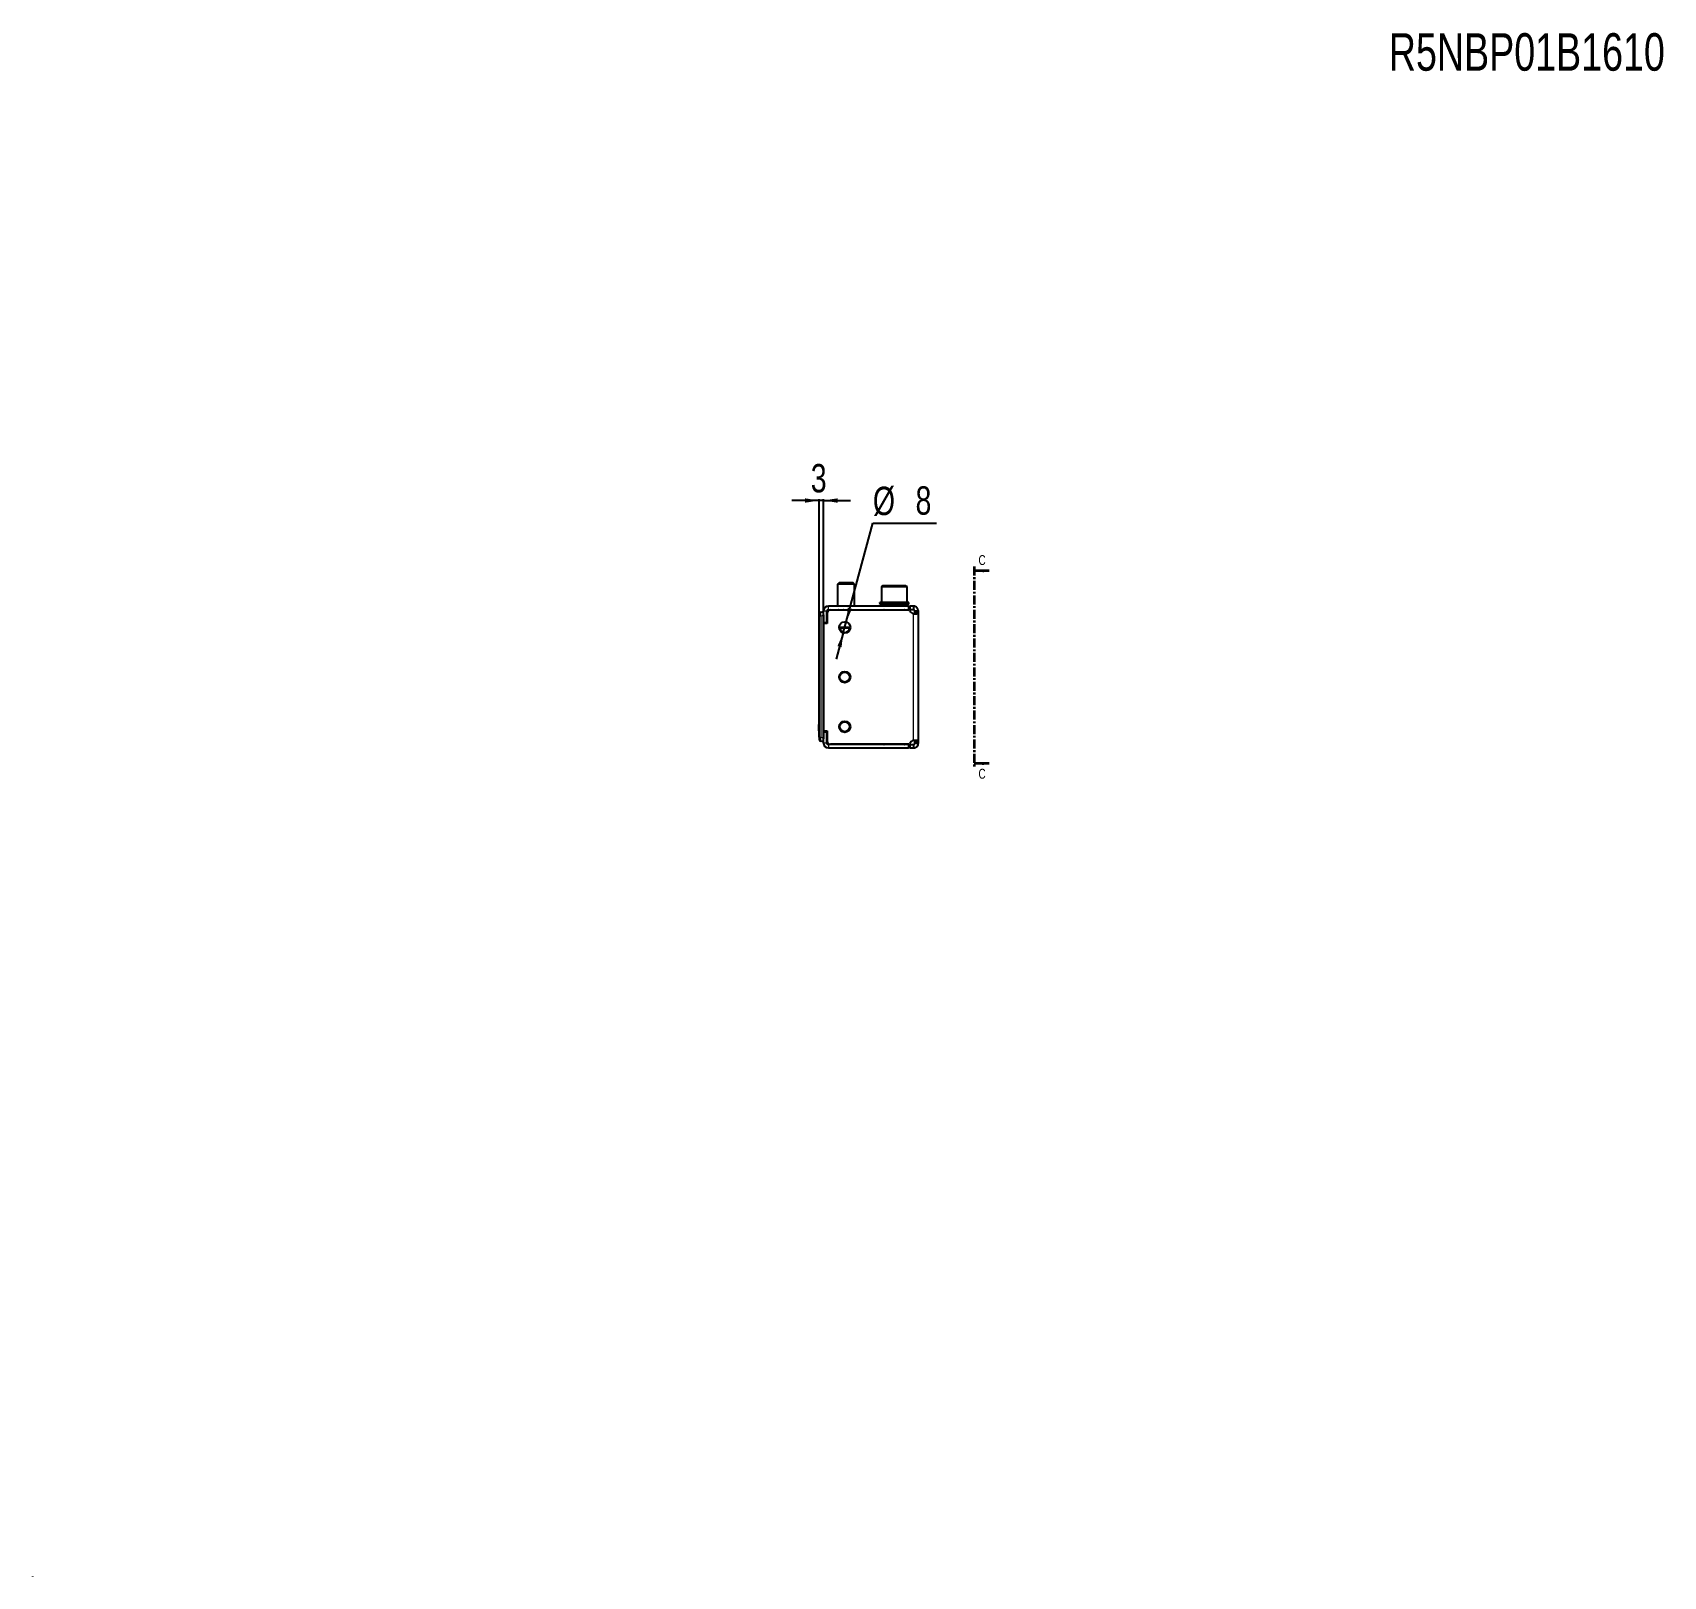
# Model space of a CAD drawing. Header units: millimetres. Extents: x -99 to 5725, y -1371 to 671.
# Drawn here: x 1736 to 2886, y -418 to 671 of the extents above; entities that cross this region are included whole.
import ezdxf

# ---------------------------------------------------------------- set-up
doc = ezdxf.new("R2010")
doc.units = ezdxf.units.MM
doc.linetypes.add('CENTER', pattern=[10.16, 6.35, -1.27, 1.27, -1.27])
doc.layers.add('FORMAT', color=7, linetype='Continuous')
doc.styles.add('SLDTEXTSTYLE0', font='TXT', dxfattribs={"width": 0.75})
doc.dimstyles.new('SLDDIMSTYLE1', dxfattribs={"dimtxt": 20, "dimasz": 10, "dimexe": 0, "dimexo": 0.0625, "dimgap": 5, "dimtad": 2, "dimdec": 1, "dimrnd": 1e-09, "dimzin": 12, "dimdsep": 46, "dimtxsty": 'SLDTEXTSTYLE0', "dimsah": 1, "dimcen": 0.09, "dimadec": 0, "dimazin": 3, "dimtfac": 1, "dimtmove": 0, "dimatfit": 0, "dimfxl": 0, "dimfrac": 2, "dimtolj": 1, "dimtzin": 12, "dimarcsym": 0})
doc.dimstyles.new('SLDDIMSTYLE2', dxfattribs={"dimtxt": 20, "dimasz": 10, "dimexe": 0, "dimexo": 0.0625, "dimgap": 5, "dimtad": 0, "dimtih": 1, "dimtoh": 1, "dimdec": 1, "dimrnd": 1e-09, "dimzin": 12, "dimdsep": 46, "dimtxsty": 'SLDTEXTSTYLE0', "dimsah": 1, "dimcen": 0, "dimadec": 0, "dimazin": 3, "dimtfac": 1, "dimtmove": 0, "dimatfit": 3, "dimfxl": 0, "dimfrac": 2, "dimtolj": 1, "dimtzin": 12, "dimarcsym": 0})

# ---------------------------------------------------------------- blocks, each defined once
blk = doc.blocks.new('_D_4')
at = {"layer": 'FORMAT'}
for p, q in [((2290.5, 341), (2271.3, 341)), ((2290.5, 259.4), (2290.5, 342)), ((2293.5, 341), (2290.5, 341)), ((2293.5, 254.4), (2293.5, 342)), ((2293.5, 341), (2312.7, 341))]:
    blk.add_line(p, q, dxfattribs=at)
for points in [[(2290.5, 341), (2280.5, 342.5), (2280.5, 339.4)], [(2293.5, 341), (2303.5, 339.4), (2303.5, 342.5)]]:
    blk.add_solid(points, dxfattribs=at)
at = {"layer": 'FORMAT', "insert": (2284.6, 366.7), "char_height": 20, "attachment_point": 1, "style": 'SLDTEXTSTYLE0'}
blk.add_mtext('3', dxfattribs=at)
blk = doc.blocks.new('_D_5')
at = {"layer": 'FORMAT'}
for p, q in [((2309.6, 255.3), (2328.4, 324.9)), ((2328.4, 324.9), (2373.3, 324.9)), ((2307.5, 247.6), (2309.6, 255.3)), ((2307.5, 247.6), (2302.5, 229))]:
    blk.add_line(p, q, dxfattribs=at)
for points in [[(2309.6, 255.3), (2313.6, 264.6), (2310.7, 265.4)], [(2307.5, 247.6), (2303.4, 238.3), (2306.3, 237.5)]]:
    blk.add_solid(points, dxfattribs=at)
at = {"layer": 'FORMAT', "char_height": 20, "attachment_point": 1, "style": 'SLDTEXTSTYLE0'}
for s, insert in [('%%c', (2328.4, 350.7)), ('8', (2358.5, 351))]:
    blk.add_mtext(s, dxfattribs=dict(at, insert=insert))

msp = doc.modelspace()

# ---------------------------------------------------------------- linework, layer by layer
at = {"color": 7, "linetype": 'CENTER', "lineweight": 35}
msp.add_line((2399.8, 294.42), (2399.8, 152.47), dxfattribs=at)
at = {"color": 7, "linetype": 'Continuous', "lineweight": 35}
for p, q in [((2410.44, 291.42), (2399.8, 291.42)), ((2410.44, 155.47), (2399.8, 155.47))]:
    msp.add_line(p, q, dxfattribs=at)
at = {"color": 7, "linetype": 'Continuous', "lineweight": 25}
for p, q in [((2304.59, 282.95), (2303.51, 281.88)), ((2303.51, 281.88), (2303.51, 266.45)), ((2315.51, 281.88), (2303.51, 281.88)), ((2314.44, 282.95), (2304.59, 282.95)), ((2315.51, 281.88), (2314.44, 282.95)), ((2315.51, 266.45), (2315.51, 281.88)), ((2334.51, 279.95), (2334.51, 268.95)), ((2335.51, 280.95), (2351.51, 280.95)), ((2352.51, 268.95), (2352.51, 279.95)), ((2353.61, 266.45), (2297.01, 266.45)), ((2333.26, 268.95), (2333.26, 267.95)), ((2333.26, 268.95), (2333.27, 268.95)), ((2333.26, 267.95), (2333.27, 267.95)), ((2333.27, 268.95), (2333.27, 268.7)), ((2334.1, 268.95), (2333.27, 268.95)), ((2333.27, 267.95), (2333.27, 268.2)), ((2334.1, 267.95), (2333.27, 267.95)), ((2334.1, 268.95), (2334.2, 268.95)), ((2334.1, 267.95), (2334.2, 267.95)), ((2334.2, 268.95), (2334.2, 268.7)), ((2336.36, 268.95), (2334.2, 268.95)), ((2334.2, 267.95), (2334.2, 268.2)), ((2336.36, 267.95), (2334.2, 267.95)), ((2336.36, 268.95), (2336.54, 268.95)), ((2336.36, 267.95), (2336.54, 267.95)), ((2336.54, 268.95), (2336.54, 268.7)), ((2339.72, 268.95), (2336.54, 268.95)), ((2336.54, 267.95), (2336.54, 268.2)), ((2339.72, 267.95), (2336.54, 267.95)), ((2337.51, 267.95), (2337.51, 266.45)), ((2339.72, 268.95), (2339.95, 268.95)), ((2339.72, 267.95), (2339.95, 267.95)), ((2339.95, 268.95), (2339.95, 268.7)), ((2343.65, 268.95), (2339.95, 268.95)), ((2339.95, 267.95), (2339.95, 268.2)), ((2343.65, 267.95), (2339.95, 267.95)), ((2343.65, 268.95), (2343.73, 268.95)), ((2343.65, 267.95), (2343.8, 267.95)), ((2343.8, 267.95), (2343.9, 267.95)), ((2343.85, 268.95), (2343.9, 268.95)), ((2343.9, 268.95), (2343.9, 268.7)), ((2347.56, 268.95), (2343.9, 268.95)), ((2343.9, 267.95), (2343.9, 268.2)), ((2347.56, 267.95), (2343.9, 267.95)), ((2347.56, 268.95), (2347.79, 268.95)), ((2347.56, 267.95), (2347.79, 267.95)), ((2347.79, 268.95), (2347.79, 268.7)), ((2350.86, 268.95), (2347.79, 268.95)), ((2347.79, 267.95), (2347.79, 268.2)), ((2350.86, 267.95), (2347.79, 267.95)), ((2349.51, 266.45), (2349.51, 267.95)), ((2350.86, 268.95), (2351.03, 268.95)), ((2350.86, 267.95), (2351.03, 267.95)), ((2351.03, 268.95), (2351.03, 268.7)), ((2353.03, 268.95), (2351.03, 268.95)), ((2351.03, 267.95), (2351.03, 268.2)), ((2353.03, 267.95), (2351.03, 267.95)), ((2353.03, 268.95), (2353.12, 268.95)), ((2353.03, 267.95), (2353.12, 267.95)), ((2353.12, 268.95), (2353.12, 268.7)), ((2353.76, 268.95), (2353.12, 268.95)), ((2353.12, 267.95), (2353.12, 268.2)), ((2353.76, 267.95), (2353.12, 267.95)), ((2353.61, 266.45), (2354.61, 266.45)), ((2353.76, 267.95), (2353.76, 268.95)), ((2357.01, 266.45), (2354.6, 266.45)), ((2354.61, 263.95), (2354.61, 266.45)), ((2357.01, 266.45), (2357.01, 263.95)), ((2290.51, 260.8), (2290.51, 259.35)), ((2290.51, 184.91), (2290.51, 259.35)), ((2291.62, 262.25), (2293.31, 262.7)), ((2293.31, 262.7), (2293.51, 262.7)), ((2293.31, 259.81), (2293.31, 173.6)), ((2293.51, 255), (2293.51, 262.95)), ((2293.51, 260.43), (2293.51, 172.98)), ((2293.51, 255), (2296.01, 255)), ((2293.51, 178.55), (2293.51, 254.35)), ((2296.11, 254.35), (2293.51, 254.35)), ((2296.01, 255), (2296.01, 262.95)), ((2296.11, 255.93), (2296.01, 255.72)), ((2296.11, 261.35), (2296.11, 254.35)), ((2297.01, 263.95), (2353.61, 263.95)), ((2298.61, 263.85), (2353.59, 263.85)), ((2299.26, 263.95), (2299.26, 263.85)), ((2299.55, 263.95), (2299.55, 263.85)), ((2301.24, 263.95), (2301.24, 263.85)), ((2304.19, 263.95), (2304.19, 263.85)), ((2307.94, 263.95), (2307.94, 263.85)), ((2311.94, 263.95), (2311.94, 263.85)), ((2315.57, 263.95), (2315.57, 263.85)), ((2318.27, 263.95), (2318.27, 263.85)), ((2319.64, 263.95), (2319.64, 263.85)), ((2319.76, 263.85), (2319.76, 263.95)), ((2354.61, 263.95), (2353.61, 263.95)), ((2357.01, 263.95), (2354.6, 263.95)), ((2360.51, 262.95), (2358.01, 262.95)), ((2358.01, 261.73), (2358.01, 262.95)), ((2360.51, 261.73), (2358.01, 261.73)), ((2360.51, 261.73), (2360.51, 262.95)), ((2360.51, 171.18), (2360.51, 261.73)), ((2312.48, 250.95), (2304.54, 250.95)), ((2290.51, 176.7), (2290.51, 184.91)), ((2290.31, 182.96), (2290.51, 182.96)), ((2290.31, 182.61), (2290.51, 182.61)), ((2290.31, 181.88), (2290.31, 182.61)), ((2290.31, 181.88), (2290.51, 181.88)), ((2290.31, 180.93), (2290.31, 181.04)), ((2290.31, 179.48), (2290.51, 179.48)), ((2290.31, 178.94), (2290.31, 179.48)), ((2290.31, 178.94), (2290.51, 178.94)), ((2290.31, 178.65), (2290.51, 178.65)), ((2290.51, 174.06), (2290.51, 176.7)), ((2290.51, 174.06), (2290.51, 172.61)), ((2293.51, 178.55), (2296.11, 178.55)), ((2293.51, 177.9), (2296.01, 177.9)), ((2293.51, 169.95), (2293.51, 177.9)), ((2296.01, 169.95), (2296.01, 177.9)), ((2296.11, 177.48), (2296.01, 177.69)), ((2296.11, 178.55), (2296.11, 171.55)), ((2293.31, 170.7), (2291.62, 171.16)), ((2293.51, 170.7), (2293.31, 170.7)), ((2353.61, 168.95), (2297.01, 168.95)), ((2297.01, 166.45), (2353.61, 166.45)), ((2353.59, 169.05), (2298.61, 169.05)), ((2353.61, 168.95), (2354.61, 168.95)), ((2354.61, 166.45), (2353.61, 166.45)), ((2354.6, 168.95), (2357.01, 168.95)), ((2354.6, 166.45), (2357.01, 166.45)), ((2354.61, 166.45), (2354.61, 168.95)), ((2357.01, 168.95), (2357.01, 166.45)), ((2358.01, 171.18), (2360.51, 171.18)), ((2358.01, 169.95), (2358.01, 171.18)), ((2358.01, 169.95), (2360.51, 169.95)), ((2360.51, 169.95), (2360.51, 171.18)), ((1735.65, -417.52), (1735.65, -417.72))]:
    msp.add_line(p, q, dxfattribs=at)
at = {"color": 8, "linetype": 'Continuous', "lineweight": 18}
for p, q in [((2352.51, 279.95), (2334.51, 279.95)), ((2297.01, 263.95), (2297.01, 266.45)), ((2353.61, 263.95), (2353.61, 266.45)), ((2291.62, 259.35), (2290.51, 259.35)), ((2293.31, 259.81), (2291.62, 259.35)), ((2291.62, 259.35), (2291.62, 174.06)), ((2296.01, 262.95), (2293.51, 262.95)), ((2293.71, 255), (2293.71, 254.35)), ((2357.01, 171.73), (2357.01, 261.18)), ((2304.54, 251.95), (2312.48, 251.95)), ((2290.31, 180.76), (2290.51, 180.76)), ((2290.51, 174.06), (2291.62, 174.06)), ((2291.62, 174.06), (2293.31, 173.6)), ((2293.71, 178.55), (2293.71, 177.9)), ((2296.01, 169.95), (2293.51, 169.95)), ((2297.01, 168.95), (2297.01, 166.45)), ((2353.61, 166.45), (2353.61, 168.95))]:
    msp.add_line(p, q, dxfattribs=at)
at = {"color": 7, "linetype": 'Continuous', "lineweight": 25}
for centre, radius in [((2308.51, 251.45), 4), ((2308.51, 216.45), 4), ((2308.51, 216.45), 3.5), ((2308.51, 181.45), 4), ((2308.51, 181.45), 3.5)]:
    msp.add_circle(centre, radius, dxfattribs=at)
for centre, radius, start, end in [((2335.51, 279.95), 1, 90, 180), ((2351.51, 279.95), 1, 0, 90), ((2297.01, 262.95), 3.5, 90, 180), ((2292.01, 260.8), 1.5, 105, 180), ((2297.01, 262.95), 1, 90, 180), ((2298.61, 261.35), 2.5, 90, 180), ((2336.16, 263.6), 0.35, 45.58469, 90), ((2350.86, 263.6), 0.35, 90, 134.41531), ((2353.59, 262.85), 1, 22.88538, 90), ((2357.73, 264.6), 3.5, 202.88538, 258.10519), ((2308.51, 251.45), 3.5, 188.21321, 351.78679), ((2292.01, 172.61), 1.5, 180, 255), ((2297.01, 169.95), 3.5, 180, 270), ((2297.01, 169.95), 1, 180, 270), ((2298.61, 171.55), 2.5, 180, 270), ((2336.16, 169.3), 0.35, 270, 314.41531), ((2350.86, 169.3), 0.35, 225.58469, 270), ((2353.59, 170.05), 1, 270, 337.11462), ((2357.73, 168.3), 3.5, 101.89481, 157.11462)]:
    msp.add_arc(centre, radius, start, end, dxfattribs=at)
at = {"color": 8, "linetype": 'Continuous', "lineweight": 18}
for centre, major_axis, start_param, end_param in [((2292.01, 259.25), (-0.38, 3), 0.0167405, 1.5204994), ((2292.01, 174.16), (0.38, 3), 1.6210933, 3.1248521)]:
    msp.add_ellipse(centre, major_axis=major_axis, ratio=0.1230384, start_param=start_param, end_param=end_param, dxfattribs=at)
at = {"color": 7, "linetype": 'Continuous', "lineweight": 25}
for centre, major_axis, start_param, end_param in [((2304.9, 262.7), (-11.57, -3.1), 6.0301131, 6.2161478), ((2304.9, 170.7), (-11.57, 3.1), 0.0670375, 0.2530722)]:
    msp.add_ellipse(centre, major_axis=major_axis, ratio=0.2505628, start_param=start_param, end_param=end_param, dxfattribs=at)
for points, knots in [([(2333.27, 268.7), (2333.27, 268.75), (2333.26, 268.81), (2333.26, 268.89), (2333.26, 268.93), (2333.26, 268.95)], [0, 0, 0, 0, 0.4999808, 0.7499881, 1, 1, 1, 1]), ([(2333.26, 267.95), (2333.26, 267.98), (2333.26, 268.02), (2333.26, 268.1), (2333.27, 268.16), (2333.27, 268.2)], [0, 0, 0, 0, 0.2501401, 0.5002802, 1, 1, 1, 1]), ([(2334.2, 268.7), (2334.18, 268.75), (2334.15, 268.81), (2334.12, 268.89), (2334.1, 268.93), (2334.1, 268.95)], [0, 0, 0, 0, 0.4999808, 0.7499881, 1, 1, 1, 1]), ([(2334.1, 267.95), (2334.1, 267.98), (2334.12, 268.02), (2334.15, 268.1), (2334.18, 268.16), (2334.2, 268.2)], [0, 0, 0, 0, 0.2501401, 0.5002802, 1, 1, 1, 1]), ([(2336.54, 268.7), (2336.51, 268.75), (2336.47, 268.81), (2336.41, 268.89), (2336.38, 268.93), (2336.36, 268.95)], [0, 0, 0, 0, 0.4999808, 0.7499881, 1, 1, 1, 1]), ([(2336.36, 267.95), (2336.38, 267.98), (2336.41, 268.02), (2336.47, 268.1), (2336.51, 268.16), (2336.54, 268.2)], [0, 0, 0, 0, 0.2501401, 0.5002802, 1, 1, 1, 1]), ([(2339.95, 268.7), (2339.91, 268.75), (2339.85, 268.81), (2339.78, 268.89), (2339.74, 268.93), (2339.72, 268.95)], [0, 0, 0, 0, 0.49998083, 0.7499881, 1, 1, 1, 1]), ([(2339.72, 267.95), (2339.74, 267.98), (2339.78, 268.02), (2339.85, 268.1), (2339.91, 268.16), (2339.95, 268.2)], [0, 0, 0, 0, 0.25014008, 0.50028016, 1, 1, 1, 1]), ([(2343.9, 268.7), (2343.86, 268.75), (2343.8, 268.81), (2343.71, 268.89), (2343.67, 268.93), (2343.65, 268.95)], [0, 0, 0, 0, 0.4999808, 0.7499881, 1, 1, 1, 1]), ([(2343.65, 267.95), (2343.67, 267.98), (2343.71, 268.02), (2343.8, 268.1), (2343.86, 268.16), (2343.9, 268.2)], [0, 0, 0, 0, 0.2501401, 0.5002802, 1, 1, 1, 1]), ([(2343.9, 268.7), (2343.88, 268.78), (2343.85, 268.91), (2343.82, 268.94), (2343.8, 268.95)], [0, 0, 0, 0, 0.56179418, 1, 1, 1, 1]), ([(2343.9, 268.2), (2343.88, 268.13), (2343.85, 268), (2343.82, 267.97), (2343.8, 267.95)], [0, 0, 0, 0, 0.5617942, 1, 1, 1, 1]), ([(2347.79, 268.7), (2347.75, 268.75), (2347.7, 268.81), (2347.62, 268.89), (2347.58, 268.93), (2347.56, 268.95)], [0, 0, 0, 0, 0.4999808, 0.7499881, 1, 1, 1, 1]), ([(2347.56, 267.95), (2347.58, 267.98), (2347.62, 268.02), (2347.7, 268.1), (2347.75, 268.16), (2347.79, 268.2)], [0, 0, 0, 0, 0.2501401, 0.5002802, 1, 1, 1, 1]), ([(2351.03, 268.7), (2351, 268.75), (2350.96, 268.81), (2350.9, 268.89), (2350.87, 268.93), (2350.86, 268.95)], [0, 0, 0, 0, 0.49998083, 0.7499881, 1, 1, 1, 1]), ([(2350.86, 267.95), (2350.87, 267.98), (2350.9, 268.02), (2350.96, 268.1), (2351, 268.16), (2351.03, 268.2)], [0, 0, 0, 0, 0.2501401, 0.5002802, 1, 1, 1, 1]), ([(2353.12, 268.7), (2353.11, 268.75), (2353.09, 268.81), (2353.06, 268.89), (2353.04, 268.93), (2353.03, 268.95)], [0, 0, 0, 0, 0.4999808, 0.7499881, 1, 1, 1, 1]), ([(2353.03, 267.95), (2353.04, 267.98), (2353.06, 268.02), (2353.09, 268.1), (2353.11, 268.16), (2353.12, 268.2)], [0, 0, 0, 0, 0.2501401, 0.5002802, 1, 1, 1, 1]), ([(2360.51, 262.95), (2360.49, 263.22), (2360.46, 263.71), (2360.18, 264.53), (2359.72, 265.24), (2359.09, 265.8), (2358.47, 266.16), (2357.77, 266.41), (2357.27, 266.44), (2357.01, 266.45)], [0, 0, 0, 0, 0.14406669, 0.27127561, 0.47490748, 0.59799737, 0.72633757, 0.86024541, 1, 1, 1, 1]), ([(2299.52, 263.85), (2299.51, 263.87), (2299.51, 263.9), (2299.5, 263.93), (2299.5, 263.95)], [0, 0, 0, 0, 0.374848, 1, 1, 1, 1]), ([(2301.15, 263.85), (2301.14, 263.87), (2301.13, 263.9), (2301.11, 263.93), (2301.09, 263.95)], [0, 0, 0, 0, 0.374848, 1, 1, 1, 1]), ([(2304.06, 263.85), (2304.05, 263.87), (2304.02, 263.9), (2303.99, 263.93), (2303.97, 263.95)], [0, 0, 0, 0, 0.374848, 1, 1, 1, 1]), ([(2307.8, 263.85), (2307.78, 263.87), (2307.75, 263.9), (2307.72, 263.93), (2307.7, 263.95)], [0, 0, 0, 0, 0.374848, 1, 1, 1, 1]), ([(2311.79, 263.85), (2311.78, 263.87), (2311.75, 263.9), (2311.72, 263.93), (2311.7, 263.95)], [0, 0, 0, 0, 0.374848, 1, 1, 1, 1]), ([(2315.44, 263.85), (2315.43, 263.87), (2315.41, 263.9), (2315.38, 263.93), (2315.36, 263.95)], [0, 0, 0, 0, 0.374848, 1, 1, 1, 1]), ([(2318.19, 263.85), (2318.18, 263.87), (2318.17, 263.9), (2318.15, 263.93), (2318.14, 263.95)], [0, 0, 0, 0, 0.374848, 1, 1, 1, 1]), ([(2319.62, 263.85), (2319.61, 263.87), (2319.61, 263.9), (2319.6, 263.93), (2319.6, 263.95)], [0, 0, 0, 0, 0.374848, 1, 1, 1, 1]), ([(2358.01, 262.95), (2358, 263.09), (2357.97, 263.28), (2357.85, 263.51), (2357.74, 263.64), (2357.6, 263.77), (2357.43, 263.87), (2357.22, 263.94), (2357.08, 263.95), (2357.01, 263.95)], [0, 0, 0, 0, 0.2941026, 0.4063735, 0.4970139, 0.6118531, 0.7316911, 0.860101, 1, 1, 1, 1]), ([(2357.01, 261.18), (2357.33, 261.17), (2357.92, 261.14), (2358.86, 261.12), (2359.73, 261.16), (2360.39, 261.38), (2360.47, 261.61), (2360.51, 261.73)], [0, 0, 0, 0, 0.1708405, 0.3192172, 0.5481031, 0.7678223, 1, 1, 1, 1]), ([(2357.49, 261.13), (2357.55, 261.13), (2357.66, 261.14), (2357.78, 261.19), (2357.88, 261.28), (2357.99, 261.44), (2358, 261.61), (2358.01, 261.73)], [0, 0, 0, 0, 0.15876212, 0.29360998, 0.44482033, 0.61155852, 1, 1, 1, 1]), ([(2290.31, 182.61), (2290.31, 182.72), (2290.31, 182.93), (2290.31, 182.95), (2290.31, 182.96)], [0, 0, 0, 0, 0.5368, 1, 1, 1, 1]), ([(2290.31, 180.76), (2290.31, 180.93), (2290.31, 181.26), (2290.31, 181.68), (2290.31, 181.87), (2290.31, 181.95)], [0, 0, 0, 0, 0.3469857, 0.7021684, 1, 1, 1, 1]), ([(2290.31, 179.61), (2290.31, 179.64), (2290.31, 179.77), (2290.31, 180.17), (2290.31, 180.57), (2290.31, 180.76)], [0, 0, 0, 0, 0.1363018, 0.576865, 1, 1, 1, 1]), ([(2290.31, 178.65), (2290.31, 178.66), (2290.31, 178.69), (2290.31, 178.87), (2290.31, 178.94)], [0, 0, 0, 0, 0.57765256, 1, 1, 1, 1]), ([(2360.51, 171.18), (2360.46, 171.3), (2360.37, 171.52), (2359.8, 171.71), (2359.2, 171.78), (2358.57, 171.8), (2357.82, 171.79), (2357.29, 171.75), (2357.01, 171.73)], [0, 0, 0, 0, 0.2541487, 0.4482127, 0.5749082, 0.7088724, 0.8504677, 1, 1, 1, 1]), ([(2357.01, 168.95), (2357.09, 168.96), (2357.25, 168.97), (2357.46, 169.05), (2357.62, 169.16), (2357.75, 169.28), (2357.86, 169.42), (2357.98, 169.65), (2358, 169.83), (2358.01, 169.95)], [0, 0, 0, 0, 0.1567865, 0.2908092, 0.4035006, 0.4972984, 0.6071328, 0.7261813, 1, 1, 1, 1]), ([(2357.01, 166.45), (2357.3, 166.48), (2357.86, 166.52), (2358.76, 166.87), (2359.64, 167.54), (2360.37, 168.65), (2360.46, 169.51), (2360.51, 169.95)], [0, 0, 0, 0, 0.16069, 0.3013121, 0.5219513, 0.7535732, 1, 1, 1, 1]), ([(2358.01, 171.18), (2358, 171.3), (2357.97, 171.5), (2357.82, 171.71), (2357.69, 171.75), (2357.64, 171.77)], [0, 0, 0, 0, 0.4882324, 0.8197059, 1, 1, 1, 1])]:
    msp.add_open_spline(points, degree=3, knots=knots, dxfattribs=at)
at = {"color": 7, "linetype": 'Continuous', "lineweight": 35}
for points in [[(2399.8, 291.42), (2406.8, 290.3), (2406.8, 292.54)], [(2399.8, 155.47), (2406.8, 154.35), (2406.8, 156.59)]]:
    msp.add_solid(points, dxfattribs=at)

# ---------------------------------------------------------------- texts
at = {"color": 7, "linetype": 'Continuous', "char_height": 7, "attachment_point": 1, "style": 'SLDTEXTSTYLE0'}
for insert in [(2402.88, 302.47), (2402.88, 151.79)]:
    msp.add_mtext('C', dxfattribs=dict(at, insert=insert))
at = {"layer": 'FORMAT', "insert": (2692.34, 670.53), "char_height": 26.4583, "attachment_point": 1, "style": 'SLDTEXTSTYLE0'}
msp.add_mtext('R5NBP01B1610', dxfattribs=at)

# ---------------------------------------------------------------- dimensions: what is measured, and where the dimension line sits
at = {"layer": 'FORMAT'}
dim = msp.add_linear_dim(base=(2290.51, 340.95), p1=(2293.51, 254.35), p2=(2290.51, 259.35), dimstyle='SLDDIMSTYLE1', dxfattribs=at)
dim.commit()
dim.dimension.update_dxf_attribs({"geometry": '_D_4', "text_midpoint": (2292.01, 340.95), "dimtype": 160})
dim = msp.add_diameter_dim_2p(p1=(2309.55, 255.32), p2=(2307.47, 247.59), dimstyle='SLDDIMSTYLE2', dxfattribs=at)
dim.commit()
dim.dimension.update_dxf_attribs({"geometry": '_D_5', "text_midpoint": (2350.83, 340.95), "dimtype": 163})

doc.saveas('drawing.dxf')
